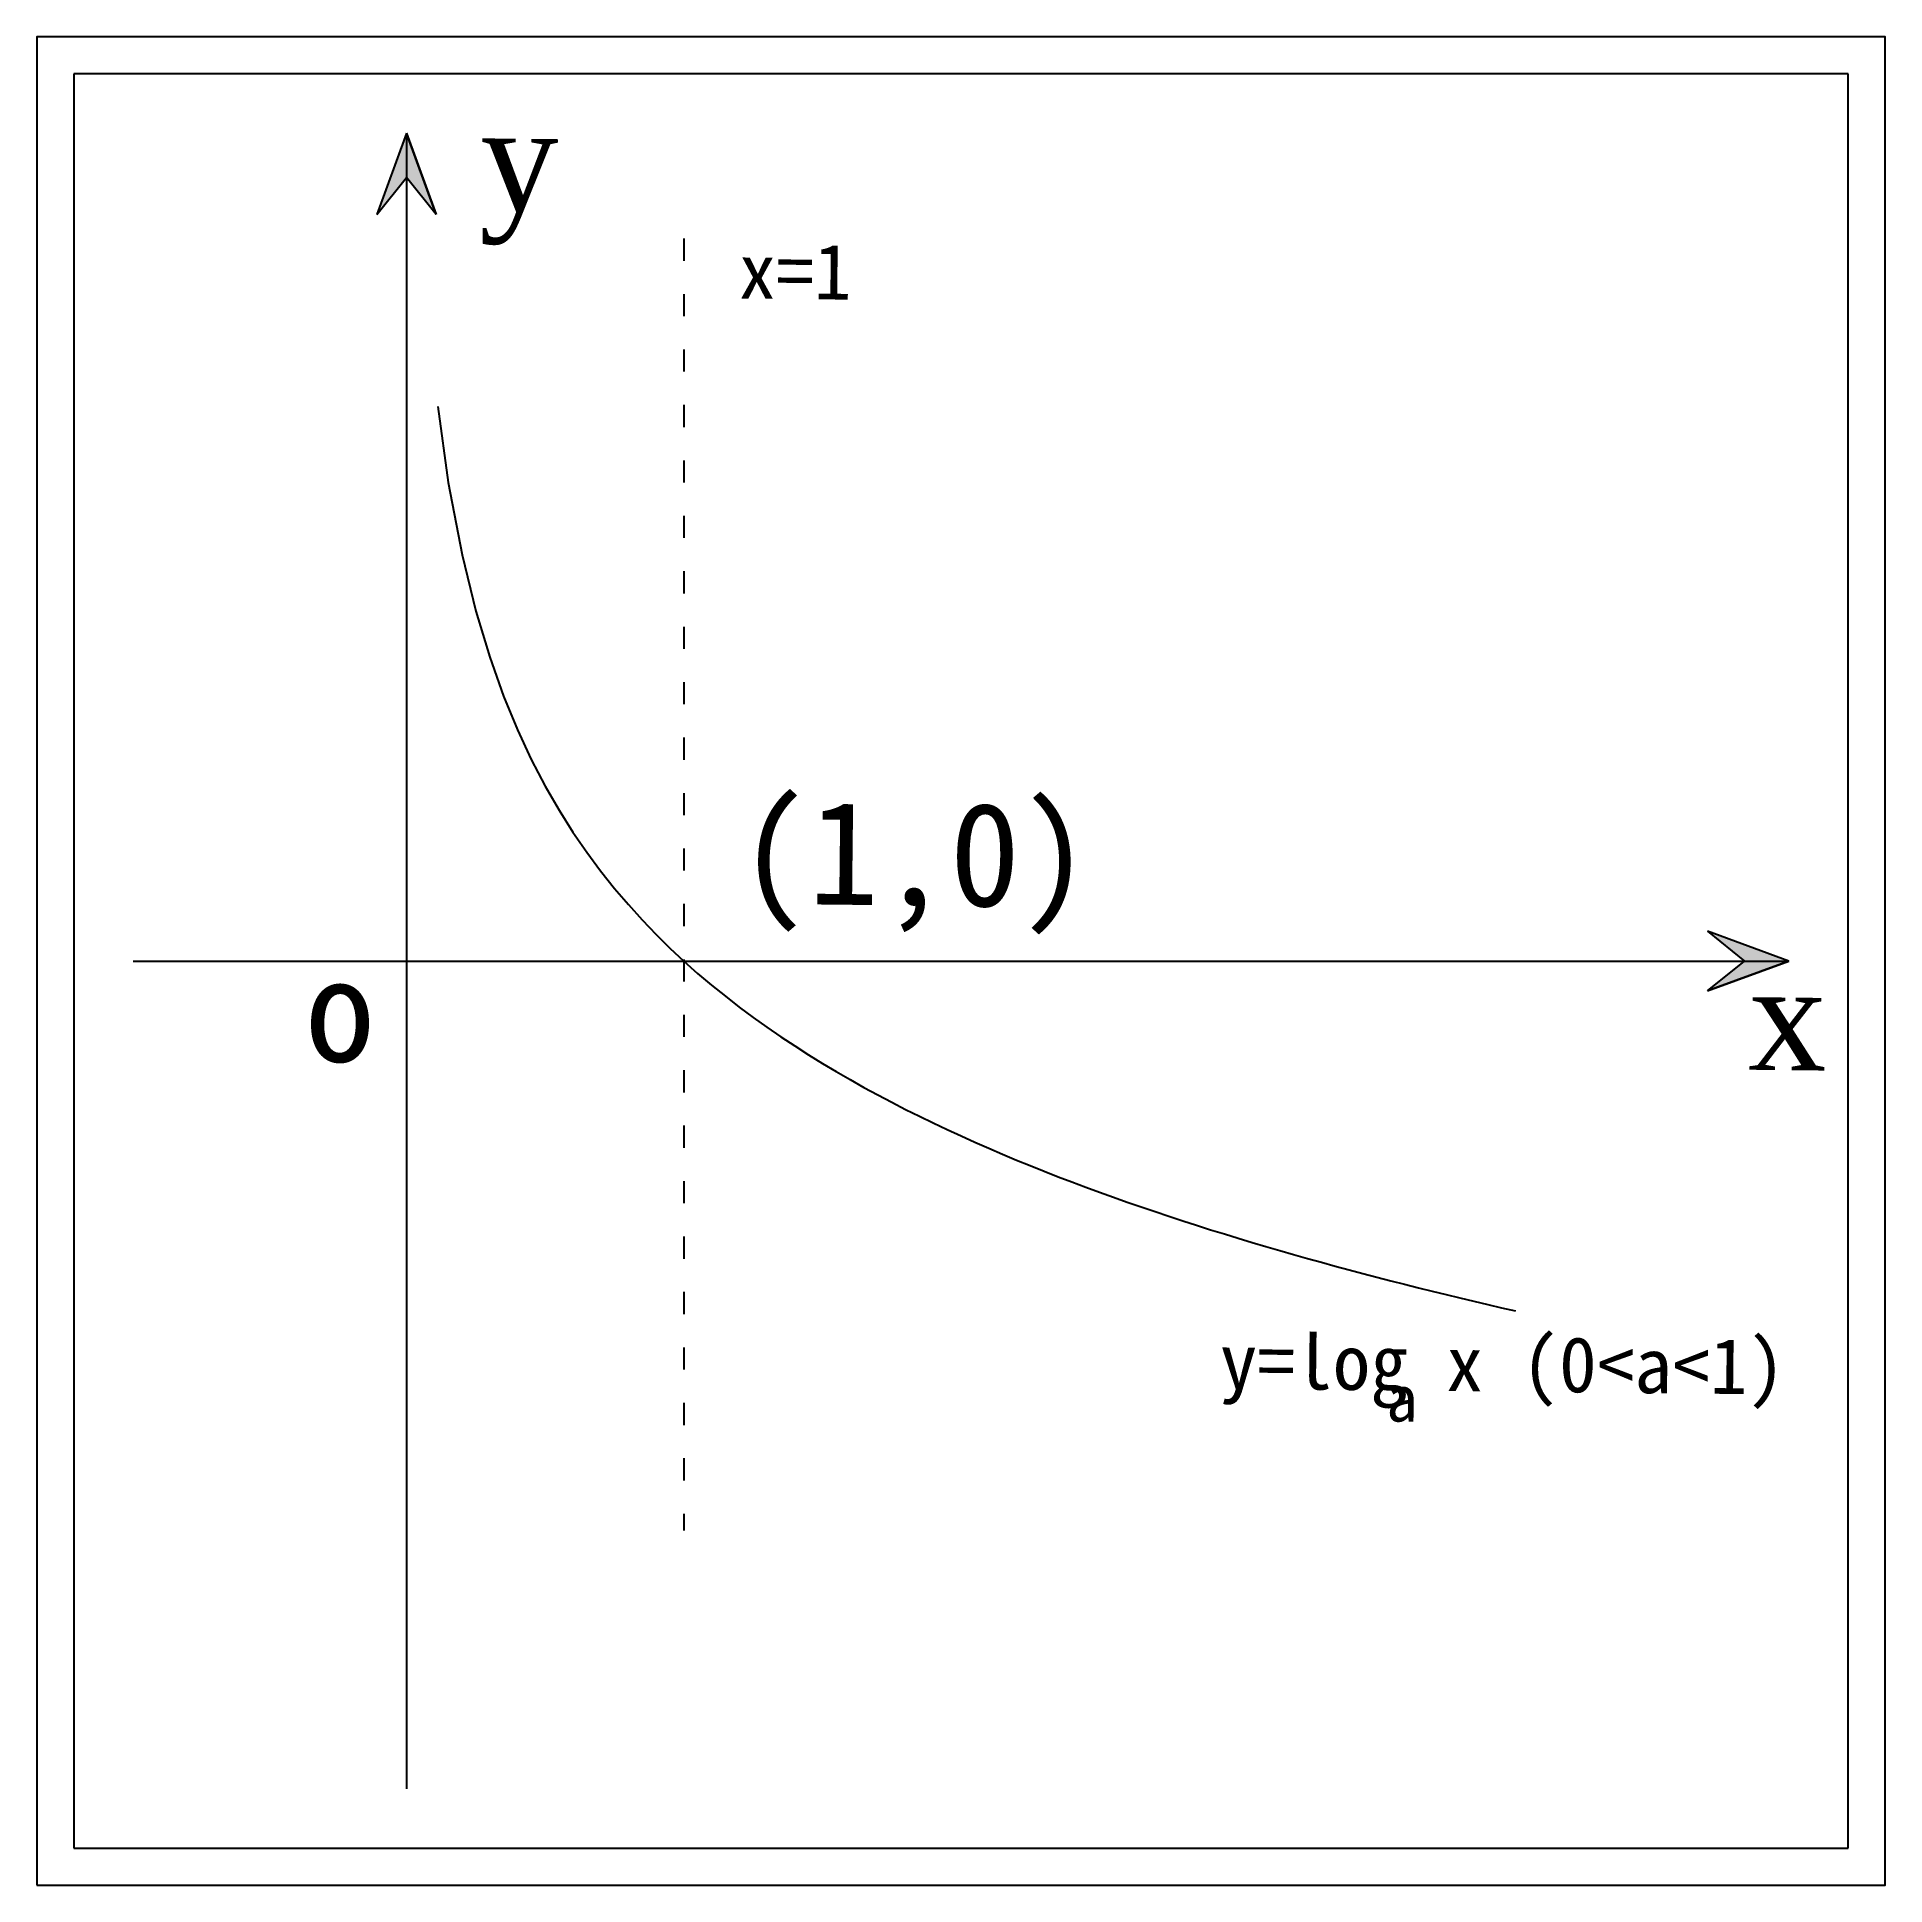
# Model space of a CAD drawing. Header units: millimetres. Extents: x 0 to 1000, y 0 to 1000.
import ezdxf

# ---------------------------------------------------------------- set-up
doc = ezdxf.new("R2010")
doc.units = ezdxf.units.MM
doc.linetypes.add('ACAD_ISO03W100', pattern=[30, 12, -18])
doc.layers.get('0').update_dxf_attribs({"color": 2})
for name, color, linetype in [('1', 1, 'Continuous'), ('2', 7, 'Continuous'), ('3', 7, 'Continuous')]:
    doc.layers.add(name, color=color, linetype=linetype)

msp = doc.modelspace()

# ---------------------------------------------------------------- hatches: boundary and pattern name
at = {"layer": '3'}
h = msp.add_hatch(color=256, dxfattribs=at)
h.paths.add_polyline_path([(200, 948), (200, 923.9), (216.1, 904)])
h.paths.add_polyline_path([(200, 948), (183.9, 904), (200, 923.9)])
h = msp.add_hatch(color=256, dxfattribs=at)
h.paths.add_polyline_path([(948, 500), (923.9, 500), (904, 483.9)])
h.paths.add_polyline_path([(948, 500), (904, 516.1), (923.9, 500)])

# ---------------------------------------------------------------- linework, layer by layer
at = {"color": 2}
msp.add_lwpolyline([(0, 0), (1000, 0), (1000, 1000), (0, 1000)], close=True, dxfattribs=at)
at = {"layer": '1', "color": 1}
for p, q in [((980, 980), (20, 980)), ((20, 980), (20, 20)), ((980, 20), (980, 980)), ((20, 20), (980, 20))]:
    msp.add_line(p, q, dxfattribs=at)
at = {"layer": '2'}
msp.add_lwpolyline([(216.9, 800), (222.5, 759), (230, 719.7), (237.5, 689.3), (245, 664.4), (252.5, 643.3), (260, 625.1), (267.5, 609), (275, 594.6), (282.5, 581.6), (290, 569.7), (297.5, 558.8), (305, 548.7), (312.5, 539.3), (320, 530.5), (327.5, 522.2), (335, 514.4), (342.5, 507), (350, 500), (357.5, 493.3), (365, 487), (372.5, 480.9), (380, 475.1), (387.5, 469.5), (395, 464.2), (402.5, 459), (410, 454.1), (417.5, 449.3), (425, 444.6), (432.5, 440.2), (440, 435.8), (447.5, 431.6), (455, 427.6), (462.5, 423.6), (470, 419.7), (477.5, 416), (485, 412.4), (492.5, 408.8), (500, 405.4), (507.5, 402), (515, 398.7), (522.5, 395.5), (530, 392.3), (537.5, 389.3), (545, 386.3), (552.5, 383.3), (560, 380.5), (567.5, 377.7), (575, 374.9), (582.5, 372.2), (590, 369.5), (597.5, 366.9), (605, 364.4), (612.5, 361.9), (620, 359.4), (627.5, 357), (635, 354.6), (642.5, 352.3), (650, 350), (657.5, 347.7), (665, 345.5), (672.5, 343.3), (680, 341.2), (687.5, 339.1), (695, 337), (702.5, 334.9), (710, 332.9), (717.5, 330.9), (725, 329), (732.5, 327), (740, 325.1), (747.5, 323.2), (755, 321.4), (762.5, 319.5), (770, 317.7), (777.5, 315.9), (785, 314.2), (792.5, 312.4), (800, 310.7)], dxfattribs=at)
at = {"layer": '3'}
for p, q in [((200, 948), (183.9, 904)), ((200, 948), (200, 52)), ((216.1, 904), (200, 948)), ((200, 948), (216.1, 904)), ((183.9, 904), (200, 923.9)), ((216.1, 904), (200, 923.9)), ((200, 514.1), (200, 500)), ((948, 500), (904, 516.1)), ((904, 516.1), (923.9, 500)), ((52, 500), (948, 500)), ((948, 500), (904, 483.9)), ((904, 483.9), (948, 500)), ((904, 483.9), (923.9, 500))]:
    msp.add_line(p, q, dxfattribs=at)
at = {"layer": '3', "linetype": 'ACAD_ISO03W100'}
msp.add_line((350, 890.9), (350, 191.8), dxfattribs=at)

# ---------------------------------------------------------------- texts
at = {"layer": '3', "attachment_point": 1, "rotation": 359.3838}
for s, insert, char_height, width in [('{\\fRomantic|b0|i0|c2|p2;y}', (240.1, 961.9), 56.044, 253.556), ('{\\fSimSun|b0|i0|c134|p2;x=1}', (379.8, 888.5), 30, 253.556), ('{\\fSimSun|b0|i0|c134|p2;(1,0)}', (379.8, 587.1), 56.044, 254.475), ('{\\fSimSun|b0|i0|c134|p2;o}', (145.3, 501.7), 56.044, 333.364), ('{\\fRomantic|b0|i0|c2|p2;x}', (926.4, 497.2), 56.044, 253.556), ('{\\fSimSun|b0|i0|c134|p2;y=log x (0<a<1)}', (640.1, 298.7), 30, 418.227), ('{\\fSimSun|b0|i0|c134|p2;a}', (730.3, 275.9), 25, 383.717)]:
    msp.add_mtext(s, dxfattribs=dict(at, insert=insert, char_height=char_height, width=width))

doc.saveas('drawing.dxf')
